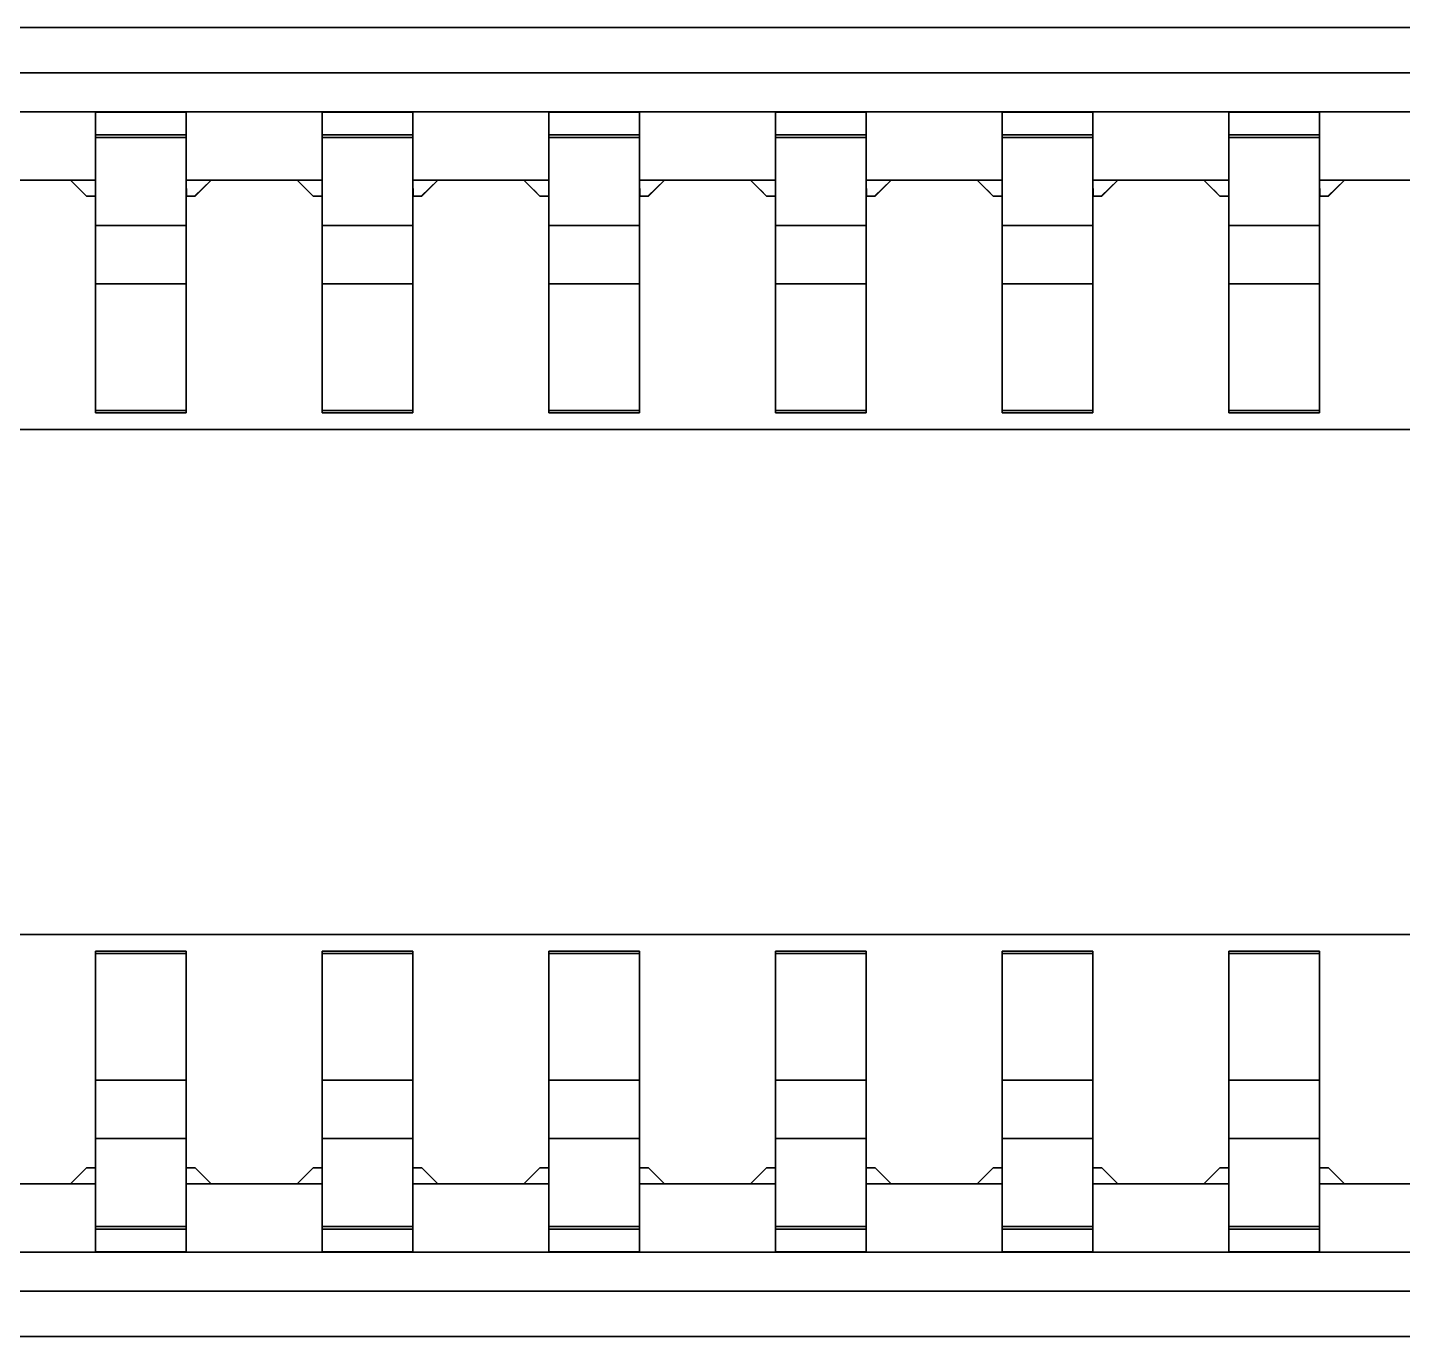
# Model space of a CAD drawing. Extents: x 468 to 804, y 295 to 621.
# Drawn here: x 591.256 to 594.289, y 425.171 to 428.057 of the extents above; entities that cross this region are included whole.
import ezdxf

# ---------------------------------------------------------------- set-up
doc = ezdxf.new("R2010")
doc.units = 0

msp = doc.modelspace()

# ---------------------------------------------------------------- linework, layer by layer
at = {"color": 7, "lineweight": 35, "ltscale": 0.235001}
for p, q in [((596.4557, 428.0573), (587.0557, 428.0573)), ((596.4557, 428.0573), (587.0557, 428.0573)), ((596.4557, 425.1705), (587.0557, 425.1705)), ((596.4557, 425.1705), (587.0557, 425.1705)), ((596.4557, 425.1705), (587.0557, 425.1705))]:
    msp.add_line(p, q, dxfattribs=at)
at = {"color": 7, "lineweight": 35, "ltscale": 0.239999}
for p, q in [((586.9557, 427.9573), (596.5557, 427.9573)), ((586.9557, 427.9573), (596.5557, 427.9573)), ((596.5557, 427.1705), (586.9557, 427.1705)), ((586.9557, 425.2705), (596.5557, 425.2705)), ((586.9557, 425.2705), (596.5557, 425.2705))]:
    msp.add_line(p, q, dxfattribs=at)
at = {"color": 7, "lineweight": 35}
for p, q in [((606.2557, 427.871), (577.2557, 427.871)), ((606.2557, 425.3568), (577.2557, 425.3568))]:
    msp.add_line(p, q, dxfattribs=at)
at = {"color": 7, "lineweight": 35, "ltscale": 0.00125}
for p, q in [((591.4058, 427.8705), (591.4058, 427.8205)), ((591.4058, 427.8705), (591.4058, 427.8205)), ((591.6057, 427.8205), (591.6057, 427.8705)), ((591.6057, 427.8705), (591.6057, 427.8205)), ((591.6057, 427.8205), (591.6057, 427.8705)), ((591.9058, 427.8705), (591.9058, 427.8205)), ((591.9058, 427.8705), (591.9058, 427.8205)), ((592.1057, 427.8205), (592.1057, 427.8705)), ((592.1057, 427.8705), (592.1057, 427.8205)), ((592.1057, 427.8205), (592.1057, 427.8705)), ((592.4058, 427.8705), (592.4058, 427.8205)), ((592.4058, 427.8705), (592.4058, 427.8205)), ((592.6057, 427.8205), (592.6057, 427.8705)), ((592.6057, 427.8205), (592.6057, 427.8705)), ((592.6057, 427.8705), (592.6057, 427.8205)), ((592.9058, 427.8705), (592.9058, 427.8205)), ((592.9058, 427.8705), (592.9058, 427.8205)), ((593.1057, 427.8205), (593.1057, 427.8705)), ((593.1057, 427.8205), (593.1057, 427.8705)), ((593.1057, 427.8705), (593.1057, 427.8205)), ((593.4058, 427.8705), (593.4058, 427.8205)), ((593.4058, 427.8705), (593.4058, 427.8205)), ((593.6057, 427.8205), (593.6057, 427.8705)), ((593.6057, 427.8205), (593.6057, 427.8705)), ((593.6057, 427.8705), (593.6057, 427.8205)), ((593.9058, 427.8705), (593.9058, 427.8205)), ((593.9058, 427.8705), (593.9058, 427.8205)), ((594.1057, 427.8205), (594.1057, 427.8705)), ((594.1057, 427.8205), (594.1057, 427.8705)), ((594.1057, 427.8705), (594.1057, 427.8205)), ((591.4058, 425.4073), (591.4058, 425.3573)), ((591.4058, 425.4073), (591.4058, 425.3573)), ((591.4058, 425.3573), (591.4058, 425.4073)), ((591.6057, 425.3573), (591.6057, 425.4073)), ((591.6057, 425.3573), (591.6057, 425.4073)), ((591.9058, 425.4073), (591.9058, 425.3573)), ((591.9058, 425.4073), (591.9058, 425.3573)), ((591.9058, 425.3573), (591.9058, 425.4073)), ((592.1057, 425.3573), (592.1057, 425.4073)), ((592.1057, 425.3573), (592.1057, 425.4073)), ((592.4058, 425.3573), (592.4058, 425.4073)), ((592.4058, 425.4073), (592.4058, 425.3573)), ((592.4058, 425.4073), (592.4058, 425.3573)), ((592.6057, 425.3573), (592.6057, 425.4073)), ((592.6057, 425.3573), (592.6057, 425.4073)), ((592.9058, 425.3573), (592.9058, 425.4073)), ((592.9058, 425.4073), (592.9058, 425.3573)), ((592.9058, 425.4073), (592.9058, 425.3573)), ((593.1057, 425.3573), (593.1057, 425.4073)), ((593.1057, 425.3573), (593.1057, 425.4073)), ((593.4058, 425.3573), (593.4058, 425.4073)), ((593.4058, 425.4073), (593.4058, 425.3573)), ((593.4058, 425.4073), (593.4058, 425.3573)), ((593.6057, 425.3573), (593.6057, 425.4073)), ((593.6057, 425.3573), (593.6057, 425.4073)), ((593.9058, 425.3573), (593.9058, 425.4073)), ((593.9058, 425.4073), (593.9058, 425.3573)), ((593.9058, 425.4073), (593.9058, 425.3573)), ((594.1057, 425.3573), (594.1057, 425.4073)), ((594.1057, 425.3573), (594.1057, 425.4073))]:
    msp.add_line(p, q, dxfattribs=at)
at = {"color": 7, "lineweight": 35, "ltscale": 0.004999}
for p, q in [((591.6057, 427.8705), (591.4058, 427.8705)), ((591.6057, 427.8705), (591.4058, 427.8705)), ((592.1057, 427.8705), (591.9058, 427.8705)), ((592.1057, 427.8705), (591.9058, 427.8705)), ((592.6057, 427.8705), (592.4058, 427.8705)), ((592.6057, 427.8705), (592.4058, 427.8705)), ((593.1057, 427.8705), (592.9058, 427.8705)), ((593.1057, 427.8705), (592.9058, 427.8705)), ((593.6057, 427.8705), (593.4058, 427.8705)), ((593.6057, 427.8705), (593.4058, 427.8705)), ((594.1057, 427.8705), (593.9058, 427.8705)), ((594.1057, 427.8705), (593.9058, 427.8705)), ((591.6057, 427.8205), (591.4058, 427.8205)), ((591.6057, 427.8205), (591.4058, 427.8205)), ((591.6057, 427.8144), (591.4058, 427.8144)), ((591.6057, 427.8144), (591.4058, 427.8144)), ((592.1057, 427.8205), (591.9058, 427.8205)), ((592.1057, 427.8205), (591.9058, 427.8205)), ((592.1057, 427.8144), (591.9058, 427.8144)), ((592.1057, 427.8144), (591.9058, 427.8144)), ((592.6057, 427.8205), (592.4058, 427.8205)), ((592.6057, 427.8205), (592.4058, 427.8205)), ((592.6057, 427.8144), (592.4058, 427.8144)), ((592.6057, 427.8144), (592.4058, 427.8144)), ((593.1057, 427.8205), (592.9058, 427.8205)), ((593.1057, 427.8205), (592.9058, 427.8205)), ((593.1057, 427.8144), (592.9058, 427.8144)), ((593.1057, 427.8144), (592.9058, 427.8144)), ((593.6057, 427.8205), (593.4058, 427.8205)), ((593.6057, 427.8205), (593.4058, 427.8205)), ((593.6057, 427.8144), (593.4058, 427.8144)), ((593.6057, 427.8144), (593.4058, 427.8144)), ((594.1057, 427.8205), (593.9058, 427.8205)), ((594.1057, 427.8205), (593.9058, 427.8205)), ((594.1057, 427.8144), (593.9058, 427.8144)), ((594.1057, 427.8144), (593.9058, 427.8144)), ((591.6057, 427.6205), (591.4058, 427.6205)), ((591.6057, 427.6205), (591.4058, 427.6205)), ((591.4058, 427.6205), (591.6057, 427.6205)), ((592.1057, 427.6205), (591.9058, 427.6205)), ((592.1057, 427.6205), (591.9058, 427.6205)), ((591.9058, 427.6205), (592.1057, 427.6205)), ((592.6057, 427.6205), (592.4058, 427.6205)), ((592.6057, 427.6205), (592.4058, 427.6205)), ((592.4058, 427.6205), (592.6057, 427.6205)), ((593.1057, 427.6205), (592.9058, 427.6205)), ((593.1057, 427.6205), (592.9058, 427.6205)), ((592.9058, 427.6205), (593.1057, 427.6205)), ((593.6057, 427.6205), (593.4058, 427.6205)), ((593.6057, 427.6205), (593.4058, 427.6205)), ((593.4058, 427.6205), (593.6057, 427.6205)), ((594.1057, 427.6205), (593.9058, 427.6205)), ((594.1057, 427.6205), (593.9058, 427.6205)), ((593.9058, 427.6205), (594.1057, 427.6205)), ((591.4058, 427.4922), (591.6057, 427.4922)), ((591.4058, 427.4922), (591.6057, 427.4922)), ((591.9058, 427.4922), (592.1057, 427.4922)), ((591.9058, 427.4922), (592.1057, 427.4922)), ((592.4058, 427.4922), (592.6057, 427.4922)), ((592.4058, 427.4922), (592.6057, 427.4922)), ((592.9058, 427.4922), (593.1057, 427.4922)), ((592.9058, 427.4922), (593.1057, 427.4922)), ((593.4058, 427.4922), (593.6057, 427.4922)), ((593.4058, 427.4922), (593.6057, 427.4922)), ((593.9058, 427.4922), (594.1057, 427.4922)), ((593.9058, 427.4922), (594.1057, 427.4922)), ((591.4058, 427.2127), (591.6057, 427.2127)), ((591.4058, 427.2127), (591.6057, 427.2127)), ((591.6057, 427.2127), (591.4058, 427.2127)), ((591.9058, 427.2127), (592.1057, 427.2127)), ((591.9058, 427.2127), (592.1057, 427.2127)), ((592.1057, 427.2127), (591.9058, 427.2127)), ((592.6057, 427.2127), (592.4058, 427.2127)), ((592.4058, 427.2127), (592.6057, 427.2127)), ((592.4058, 427.2127), (592.6057, 427.2127)), ((593.1057, 427.2127), (592.9058, 427.2127)), ((592.9058, 427.2127), (593.1057, 427.2127)), ((592.9058, 427.2127), (593.1057, 427.2127)), ((593.6057, 427.2127), (593.4058, 427.2127)), ((593.4058, 427.2127), (593.6057, 427.2127)), ((593.4058, 427.2127), (593.6057, 427.2127)), ((594.1057, 427.2127), (593.9058, 427.2127)), ((593.9058, 427.2127), (594.1057, 427.2127)), ((593.9058, 427.2127), (594.1057, 427.2127)), ((591.4058, 427.2072), (591.6057, 427.2072)), ((591.4058, 427.2072), (591.6057, 427.2072)), ((591.9058, 427.2072), (592.1057, 427.2072)), ((591.9058, 427.2072), (592.1057, 427.2072)), ((592.4058, 427.2072), (592.6057, 427.2072)), ((592.4058, 427.2072), (592.6057, 427.2072)), ((592.9058, 427.2072), (593.1057, 427.2072)), ((592.9058, 427.2072), (593.1057, 427.2072)), ((593.4058, 427.2072), (593.6057, 427.2072)), ((593.4058, 427.2072), (593.6057, 427.2072)), ((593.9058, 427.2072), (594.1057, 427.2072)), ((593.9058, 427.2072), (594.1057, 427.2072)), ((591.6057, 426.0205), (591.4058, 426.0205)), ((591.6057, 426.0205), (591.4058, 426.0205)), ((591.4058, 426.0151), (591.6057, 426.0151)), ((591.6057, 426.0151), (591.4058, 426.0151)), ((591.6057, 426.015), (591.4058, 426.015)), ((592.1057, 426.0205), (591.9058, 426.0205)), ((592.1057, 426.0205), (591.9058, 426.0205)), ((591.9058, 426.0151), (592.1057, 426.0151)), ((592.1057, 426.0151), (591.9058, 426.0151)), ((592.1057, 426.015), (591.9058, 426.015)), ((592.6057, 426.0205), (592.4058, 426.0205)), ((592.6057, 426.0205), (592.4058, 426.0205)), ((592.6057, 426.0151), (592.4058, 426.0151)), ((592.4058, 426.0151), (592.6057, 426.0151)), ((592.6057, 426.015), (592.4058, 426.015)), ((593.1057, 426.0205), (592.9058, 426.0205)), ((593.1057, 426.0205), (592.9058, 426.0205)), ((593.1057, 426.0151), (592.9058, 426.0151)), ((592.9058, 426.0151), (593.1057, 426.0151)), ((593.1057, 426.015), (592.9058, 426.015)), ((593.6057, 426.0205), (593.4058, 426.0205)), ((593.6057, 426.0205), (593.4058, 426.0205)), ((593.6057, 426.0151), (593.4058, 426.0151)), ((593.4058, 426.0151), (593.6057, 426.0151)), ((593.6057, 426.015), (593.4058, 426.015)), ((594.1057, 426.0205), (593.9058, 426.0205)), ((594.1057, 426.0205), (593.9058, 426.0205)), ((594.1057, 426.0151), (593.9058, 426.0151)), ((593.9058, 426.0151), (594.1057, 426.0151)), ((594.1057, 426.015), (593.9058, 426.015)), ((591.6057, 425.7356), (591.4058, 425.7356)), ((591.6057, 425.7356), (591.4058, 425.7356)), ((592.1057, 425.7356), (591.9058, 425.7356)), ((592.1057, 425.7356), (591.9058, 425.7356)), ((592.6057, 425.7356), (592.4058, 425.7356)), ((592.6057, 425.7356), (592.4058, 425.7356)), ((593.1057, 425.7356), (592.9058, 425.7356)), ((593.1057, 425.7356), (592.9058, 425.7356)), ((593.6057, 425.7356), (593.4058, 425.7356)), ((593.6057, 425.7356), (593.4058, 425.7356)), ((594.1057, 425.7356), (593.9058, 425.7356)), ((594.1057, 425.7356), (593.9058, 425.7356)), ((591.4058, 425.6073), (591.6057, 425.6073)), ((591.4058, 425.6073), (591.6057, 425.6073)), ((591.9058, 425.6073), (592.1057, 425.6073)), ((591.9058, 425.6073), (592.1057, 425.6073)), ((592.4058, 425.6073), (592.6057, 425.6073)), ((592.4058, 425.6073), (592.6057, 425.6073)), ((592.9058, 425.6073), (593.1057, 425.6073)), ((592.9058, 425.6073), (593.1057, 425.6073)), ((593.4058, 425.6073), (593.6057, 425.6073)), ((593.4058, 425.6073), (593.6057, 425.6073)), ((593.9058, 425.6073), (594.1057, 425.6073)), ((593.9058, 425.6073), (594.1057, 425.6073)), ((591.4058, 425.4134), (591.6057, 425.4134)), ((591.4058, 425.4134), (591.6057, 425.4134)), ((591.4058, 425.4073), (591.6057, 425.4073)), ((591.4058, 425.4073), (591.6057, 425.4073)), ((591.9058, 425.4134), (592.1057, 425.4134)), ((591.9058, 425.4134), (592.1057, 425.4134)), ((591.9058, 425.4073), (592.1057, 425.4073)), ((591.9058, 425.4073), (592.1057, 425.4073)), ((592.4058, 425.4134), (592.6057, 425.4134)), ((592.4058, 425.4134), (592.6057, 425.4134)), ((592.4058, 425.4073), (592.6057, 425.4073)), ((592.4058, 425.4073), (592.6057, 425.4073)), ((592.9058, 425.4134), (593.1057, 425.4134)), ((592.9058, 425.4134), (593.1057, 425.4134)), ((592.9058, 425.4073), (593.1057, 425.4073)), ((592.9058, 425.4073), (593.1057, 425.4073)), ((593.4058, 425.4134), (593.6057, 425.4134)), ((593.4058, 425.4134), (593.6057, 425.4134)), ((593.4058, 425.4073), (593.6057, 425.4073)), ((593.4058, 425.4073), (593.6057, 425.4073)), ((593.9058, 425.4134), (594.1057, 425.4134)), ((593.9058, 425.4134), (594.1057, 425.4134)), ((593.9058, 425.4073), (594.1057, 425.4073)), ((593.9058, 425.4073), (594.1057, 425.4073)), ((591.6057, 425.3573), (591.4058, 425.3573)), ((591.6057, 425.3573), (591.4058, 425.3573)), ((591.4058, 425.3573), (591.6057, 425.3573)), ((591.4058, 425.3573), (591.6057, 425.3573)), ((591.4058, 425.3573), (591.6057, 425.3573)), ((592.1057, 425.3573), (591.9058, 425.3573)), ((592.1057, 425.3573), (591.9058, 425.3573)), ((591.9058, 425.3573), (592.1057, 425.3573)), ((591.9058, 425.3573), (592.1057, 425.3573)), ((591.9058, 425.3573), (592.1057, 425.3573)), ((592.4058, 425.3573), (592.6057, 425.3573)), ((592.4058, 425.3573), (592.6057, 425.3573)), ((592.4058, 425.3573), (592.6057, 425.3573)), ((592.6057, 425.3573), (592.4058, 425.3573)), ((592.6057, 425.3573), (592.4058, 425.3573)), ((592.9058, 425.3573), (593.1057, 425.3573)), ((592.9058, 425.3573), (593.1057, 425.3573)), ((592.9058, 425.3573), (593.1057, 425.3573)), ((593.1057, 425.3573), (592.9058, 425.3573)), ((593.1057, 425.3573), (592.9058, 425.3573)), ((593.4058, 425.3573), (593.6057, 425.3573)), ((593.4058, 425.3573), (593.6057, 425.3573)), ((593.4058, 425.3573), (593.6057, 425.3573)), ((593.6057, 425.3573), (593.4058, 425.3573)), ((593.6057, 425.3573), (593.4058, 425.3573)), ((593.9058, 425.3573), (594.1057, 425.3573)), ((593.9058, 425.3573), (594.1057, 425.3573)), ((593.9058, 425.3573), (594.1057, 425.3573)), ((594.1057, 425.3573), (593.9058, 425.3573)), ((594.1057, 425.3573), (593.9058, 425.3573))]:
    msp.add_line(p, q, dxfattribs=at)
at = {"color": 7, "lineweight": 35, "ltscale": 0.003037}
for p, q in [((591.6057, 427.8705), (591.6057, 427.749)), ((591.6057, 427.8705), (591.6057, 427.749)), ((592.1057, 427.8705), (592.1057, 427.749)), ((592.1057, 427.8705), (592.1057, 427.749)), ((592.6057, 427.8705), (592.6057, 427.749)), ((592.6057, 427.8705), (592.6057, 427.749)), ((593.1057, 427.8705), (593.1057, 427.749)), ((593.1057, 427.8705), (593.1057, 427.749)), ((593.6057, 427.8705), (593.6057, 427.749)), ((593.6057, 427.8705), (593.6057, 427.749)), ((594.1057, 427.8705), (594.1057, 427.749)), ((594.1057, 427.8705), (594.1057, 427.749)), ((591.4058, 425.3573), (591.4058, 425.4788)), ((591.4058, 425.3573), (591.4058, 425.4788)), ((591.9058, 425.3573), (591.9058, 425.4788)), ((591.9058, 425.3573), (591.9058, 425.4788)), ((592.4058, 425.3573), (592.4058, 425.4788)), ((592.4058, 425.3573), (592.4058, 425.4788)), ((592.9058, 425.3573), (592.9058, 425.4788)), ((592.9058, 425.3573), (592.9058, 425.4788)), ((593.4058, 425.3573), (593.4058, 425.4788)), ((593.4058, 425.3573), (593.4058, 425.4788)), ((593.9058, 425.3573), (593.9058, 425.4788)), ((593.9058, 425.3573), (593.9058, 425.4788))]:
    msp.add_line(p, q, dxfattribs=at)
at = {"color": 7, "lineweight": 35, "ltscale": 0.005}
for p, q in [((591.4058, 427.8205), (591.4058, 427.6205)), ((591.4058, 427.8205), (591.4058, 427.6205)), ((591.6057, 427.8205), (591.6057, 427.6205)), ((591.6057, 427.8205), (591.6057, 427.6205)), ((591.9058, 427.8205), (591.9058, 427.6205)), ((591.9058, 427.8205), (591.9058, 427.6205)), ((592.1057, 427.8205), (592.1057, 427.6205)), ((592.1057, 427.8205), (592.1057, 427.6205)), ((592.4058, 427.8205), (592.4058, 427.6205)), ((592.4058, 427.8205), (592.4058, 427.6205)), ((592.6057, 427.8205), (592.6057, 427.6205)), ((592.6057, 427.8205), (592.6057, 427.6205)), ((592.9058, 427.8205), (592.9058, 427.6205)), ((592.9058, 427.8205), (592.9058, 427.6205)), ((593.1057, 427.8205), (593.1057, 427.6205)), ((593.1057, 427.8205), (593.1057, 427.6205)), ((593.4058, 427.8205), (593.4058, 427.6205)), ((593.4058, 427.8205), (593.4058, 427.6205)), ((593.6057, 427.8205), (593.6057, 427.6205)), ((593.6057, 427.8205), (593.6057, 427.6205)), ((593.9058, 427.8205), (593.9058, 427.6205)), ((593.9058, 427.8205), (593.9058, 427.6205)), ((594.1057, 427.8205), (594.1057, 427.6205)), ((594.1057, 427.8205), (594.1057, 427.6205)), ((591.4058, 425.4073), (591.4058, 425.6073)), ((591.4058, 425.4073), (591.4058, 425.6073)), ((591.6057, 425.4073), (591.6057, 425.6073)), ((591.6057, 425.4073), (591.6057, 425.6073)), ((591.9058, 425.4073), (591.9058, 425.6073)), ((591.9058, 425.4073), (591.9058, 425.6073)), ((592.1057, 425.4073), (592.1057, 425.6073)), ((592.1057, 425.4073), (592.1057, 425.6073)), ((592.4058, 425.4073), (592.4058, 425.6073)), ((592.4058, 425.4073), (592.4058, 425.6073)), ((592.6057, 425.4073), (592.6057, 425.6073)), ((592.6057, 425.4073), (592.6057, 425.6073)), ((592.9058, 425.4073), (592.9058, 425.6073)), ((592.9058, 425.4073), (592.9058, 425.6073)), ((593.1057, 425.4073), (593.1057, 425.6073)), ((593.1057, 425.4073), (593.1057, 425.6073)), ((593.4058, 425.4073), (593.4058, 425.6073)), ((593.4058, 425.4073), (593.4058, 425.6073)), ((593.6057, 425.4073), (593.6057, 425.6073)), ((593.6057, 425.4073), (593.6057, 425.6073)), ((593.9058, 425.4073), (593.9058, 425.6073)), ((593.9058, 425.4073), (593.9058, 425.6073)), ((594.1057, 425.4073), (594.1057, 425.6073)), ((594.1057, 425.4073), (594.1057, 425.6073))]:
    msp.add_line(p, q, dxfattribs=at)
at = {"color": 7, "lineweight": 35, "ltscale": 0.008055}
for p, q in [((591.4058, 427.4922), (591.4058, 427.8144)), ((591.4058, 427.4922), (591.4058, 427.8144)), ((591.6057, 427.4922), (591.6057, 427.8144)), ((591.6057, 427.4922), (591.6057, 427.8144)), ((591.9058, 427.4922), (591.9058, 427.8144)), ((591.9058, 427.4922), (591.9058, 427.8144)), ((592.1057, 427.4922), (592.1057, 427.8144)), ((592.1057, 427.4922), (592.1057, 427.8144)), ((592.4058, 427.4922), (592.4058, 427.8144)), ((592.4058, 427.4922), (592.4058, 427.8144)), ((592.6057, 427.4922), (592.6057, 427.8144)), ((592.6057, 427.4922), (592.6057, 427.8144)), ((592.9058, 427.4922), (592.9058, 427.8144)), ((592.9058, 427.4922), (592.9058, 427.8144)), ((593.1057, 427.4922), (593.1057, 427.8144)), ((593.1057, 427.4922), (593.1057, 427.8144)), ((593.4058, 427.4922), (593.4058, 427.8144)), ((593.4058, 427.4922), (593.4058, 427.8144)), ((593.6057, 427.4922), (593.6057, 427.8144)), ((593.6057, 427.4922), (593.6057, 427.8144)), ((593.9058, 427.4922), (593.9058, 427.8144)), ((593.9058, 427.4922), (593.9058, 427.8144)), ((594.1057, 427.4922), (594.1057, 427.8144)), ((594.1057, 427.4922), (594.1057, 427.8144)), ((591.4058, 425.7356), (591.4058, 425.4134)), ((591.4058, 425.7356), (591.4058, 425.4134)), ((591.6057, 425.7356), (591.6057, 425.4134)), ((591.6057, 425.7356), (591.6057, 425.4134)), ((591.9058, 425.7356), (591.9058, 425.4134)), ((591.9058, 425.7356), (591.9058, 425.4134)), ((592.1057, 425.7356), (592.1057, 425.4134)), ((592.1057, 425.7356), (592.1057, 425.4134)), ((592.4058, 425.7356), (592.4058, 425.4134)), ((592.4058, 425.7356), (592.4058, 425.4134)), ((592.6057, 425.7356), (592.6057, 425.4134)), ((592.6057, 425.7356), (592.6057, 425.4134)), ((592.9058, 425.7356), (592.9058, 425.4134)), ((592.9058, 425.7356), (592.9058, 425.4134)), ((593.1057, 425.7356), (593.1057, 425.4134)), ((593.1057, 425.7356), (593.1057, 425.4134)), ((593.4058, 425.7356), (593.4058, 425.4134)), ((593.4058, 425.7356), (593.4058, 425.4134)), ((593.6057, 425.7356), (593.6057, 425.4134)), ((593.6057, 425.7356), (593.6057, 425.4134)), ((593.9058, 425.7356), (593.9058, 425.4134)), ((593.9058, 425.7356), (593.9058, 425.4134)), ((594.1057, 425.7356), (594.1057, 425.4134)), ((594.1057, 425.7356), (594.1057, 425.4134))]:
    msp.add_line(p, q, dxfattribs=at)
at = {"color": 7, "lineweight": 35, "ltscale": 0.015179}
for p, q in [((591.4058, 427.2072), (591.4058, 427.8144)), ((591.9058, 427.2072), (591.9058, 427.8144)), ((592.4058, 427.2072), (592.4058, 427.8144)), ((592.9058, 427.2072), (592.9058, 427.8144)), ((593.4058, 427.2072), (593.4058, 427.8144)), ((593.9058, 427.2072), (593.9058, 427.8144)), ((591.6057, 426.0205), (591.6057, 425.4134)), ((592.1057, 426.0205), (592.1057, 425.4134)), ((592.6057, 426.0205), (592.6057, 425.4134)), ((593.1057, 426.0205), (593.1057, 425.4134)), ((593.6057, 426.0205), (593.6057, 425.4134)), ((594.1057, 426.0205), (594.1057, 425.4134))]:
    msp.add_line(p, q, dxfattribs=at)
at = {"color": 7, "lineweight": 35, "ltscale": 0.002503}
for p, q in [((591.6057, 427.8205), (591.6057, 427.7204)), ((592.1057, 427.8205), (592.1057, 427.7204)), ((592.6057, 427.8205), (592.6057, 427.7204)), ((593.1057, 427.8205), (593.1057, 427.7204)), ((593.6057, 427.8205), (593.6057, 427.7204)), ((594.1057, 427.8205), (594.1057, 427.7204))]:
    msp.add_line(p, q, dxfattribs=at)
at = {"color": 7, "lineweight": 35, "ltscale": 0.000712585}
for p, q in [((591.6057, 427.7205), (591.6057, 427.749)), ((591.6057, 427.749), (591.6057, 427.7205)), ((592.1057, 427.7205), (592.1057, 427.749)), ((592.1057, 427.749), (592.1057, 427.7205)), ((592.6057, 427.749), (592.6057, 427.7205)), ((592.6057, 427.7205), (592.6057, 427.749)), ((593.1057, 427.749), (593.1057, 427.7205)), ((593.1057, 427.7205), (593.1057, 427.749)), ((593.6057, 427.749), (593.6057, 427.7205)), ((593.6057, 427.7205), (593.6057, 427.749)), ((594.1057, 427.749), (594.1057, 427.7205)), ((594.1057, 427.7205), (594.1057, 427.749)), ((591.4058, 425.4788), (591.4058, 425.5073)), ((591.4058, 425.5073), (591.4058, 425.4788)), ((591.9058, 425.4788), (591.9058, 425.5073)), ((591.9058, 425.5073), (591.9058, 425.4788)), ((592.4058, 425.5073), (592.4058, 425.4788)), ((592.4058, 425.4788), (592.4058, 425.5073)), ((592.9058, 425.5073), (592.9058, 425.4788)), ((592.9058, 425.4788), (592.9058, 425.5073)), ((593.4058, 425.5073), (593.4058, 425.4788)), ((593.4058, 425.4788), (593.4058, 425.5073)), ((593.9058, 425.5073), (593.9058, 425.4788)), ((593.9058, 425.4788), (593.9058, 425.5073))]:
    msp.add_line(p, q, dxfattribs=at)
at = {"color": 7, "lineweight": 35, "ltscale": 0.004749}
for p, q in [((591.3507, 427.7205), (591.1608, 427.7205)), ((591.3507, 427.7205), (591.1608, 427.7205)), ((591.8507, 427.7205), (591.6608, 427.7205)), ((591.8507, 427.7205), (591.6608, 427.7205)), ((592.3507, 427.7205), (592.1608, 427.7205)), ((592.3507, 427.7205), (592.1608, 427.7205)), ((592.8507, 427.7205), (592.6608, 427.7205)), ((592.8507, 427.7205), (592.6608, 427.7205)), ((593.3507, 427.7205), (593.1608, 427.7205)), ((593.3507, 427.7205), (593.1608, 427.7205)), ((593.8507, 427.7205), (593.6608, 427.7205)), ((593.8507, 427.7205), (593.6608, 427.7205)), ((594.3507, 427.7205), (594.1608, 427.7205)), ((594.3507, 427.7205), (594.1608, 427.7205)), ((591.3507, 425.5073), (591.1608, 425.5073)), ((591.1608, 425.5073), (591.3507, 425.5073)), ((591.1608, 425.5073), (591.3507, 425.5073)), ((591.8507, 425.5073), (591.6608, 425.5073)), ((591.6608, 425.5073), (591.8507, 425.5073)), ((591.6608, 425.5073), (591.8507, 425.5073)), ((592.3507, 425.5073), (592.1608, 425.5073)), ((592.1608, 425.5073), (592.3507, 425.5073)), ((592.1608, 425.5073), (592.3507, 425.5073)), ((592.8507, 425.5073), (592.6608, 425.5073)), ((592.6608, 425.5073), (592.8507, 425.5073)), ((592.6608, 425.5073), (592.8507, 425.5073)), ((593.3507, 425.5073), (593.1608, 425.5073)), ((593.1608, 425.5073), (593.3507, 425.5073)), ((593.1608, 425.5073), (593.3507, 425.5073)), ((593.8507, 425.5073), (593.6608, 425.5073)), ((593.6608, 425.5073), (593.8507, 425.5073)), ((593.6608, 425.5073), (593.8507, 425.5073)), ((594.3507, 425.5073), (594.1608, 425.5073)), ((594.1608, 425.5073), (594.3507, 425.5073)), ((594.1608, 425.5073), (594.3507, 425.5073))]:
    msp.add_line(p, q, dxfattribs=at)
at = {"color": 7, "lineweight": 35, "ltscale": 0.001376}
for p, q in [((591.4058, 427.7205), (591.3507, 427.7205)), ((591.4058, 427.7205), (591.3507, 427.7205)), ((591.6608, 427.7205), (591.6057, 427.7205)), ((591.6608, 427.7205), (591.6057, 427.7205)), ((591.9058, 427.7205), (591.8507, 427.7205)), ((591.9058, 427.7205), (591.8507, 427.7205)), ((592.1608, 427.7205), (592.1057, 427.7205)), ((592.1608, 427.7205), (592.1057, 427.7205)), ((592.4058, 427.7205), (592.3507, 427.7205)), ((592.4058, 427.7205), (592.3507, 427.7205)), ((592.6608, 427.7205), (592.6057, 427.7205)), ((592.6608, 427.7205), (592.6057, 427.7205)), ((592.9058, 427.7205), (592.8507, 427.7205)), ((592.9058, 427.7205), (592.8507, 427.7205)), ((593.1608, 427.7205), (593.1057, 427.7205)), ((593.1608, 427.7205), (593.1057, 427.7205)), ((593.4058, 427.7205), (593.3507, 427.7205)), ((593.4058, 427.7205), (593.3507, 427.7205)), ((593.6608, 427.7205), (593.6057, 427.7205)), ((593.6608, 427.7205), (593.6057, 427.7205)), ((593.9058, 427.7205), (593.8507, 427.7205)), ((593.9058, 427.7205), (593.8507, 427.7205)), ((594.1608, 427.7205), (594.1057, 427.7205)), ((594.1608, 427.7205), (594.1057, 427.7205)), ((591.4058, 425.5073), (591.3507, 425.5073)), ((591.3507, 425.5073), (591.4058, 425.5073)), ((591.3507, 425.5073), (591.4058, 425.5073)), ((591.6608, 425.5073), (591.6057, 425.5073)), ((591.6057, 425.5073), (591.6608, 425.5073)), ((591.6057, 425.5073), (591.6608, 425.5073)), ((591.9058, 425.5073), (591.8507, 425.5073)), ((591.8507, 425.5073), (591.9058, 425.5073)), ((591.8507, 425.5073), (591.9058, 425.5073)), ((592.1608, 425.5073), (592.1057, 425.5073)), ((592.1057, 425.5073), (592.1608, 425.5073)), ((592.1057, 425.5073), (592.1608, 425.5073)), ((592.4058, 425.5073), (592.3507, 425.5073)), ((592.3507, 425.5073), (592.4058, 425.5073)), ((592.3507, 425.5073), (592.4058, 425.5073)), ((592.6608, 425.5073), (592.6057, 425.5073)), ((592.6057, 425.5073), (592.6608, 425.5073)), ((592.6057, 425.5073), (592.6608, 425.5073)), ((592.9058, 425.5073), (592.8507, 425.5073)), ((592.8507, 425.5073), (592.9058, 425.5073)), ((592.8507, 425.5073), (592.9058, 425.5073)), ((593.1608, 425.5073), (593.1057, 425.5073)), ((593.1057, 425.5073), (593.1608, 425.5073)), ((593.1057, 425.5073), (593.1608, 425.5073)), ((593.4058, 425.5073), (593.3507, 425.5073)), ((593.3507, 425.5073), (593.4058, 425.5073)), ((593.3507, 425.5073), (593.4058, 425.5073)), ((593.6608, 425.5073), (593.6057, 425.5073)), ((593.6057, 425.5073), (593.6608, 425.5073)), ((593.6057, 425.5073), (593.6608, 425.5073)), ((593.9058, 425.5073), (593.8507, 425.5073)), ((593.8507, 425.5073), (593.9058, 425.5073)), ((593.8507, 425.5073), (593.9058, 425.5073)), ((594.1608, 425.5073), (594.1057, 425.5073)), ((594.1057, 425.5073), (594.1608, 425.5073)), ((594.1057, 425.5073), (594.1608, 425.5073))]:
    msp.add_line(p, q, dxfattribs=at)
at = {"color": 7, "lineweight": 35, "ltscale": 0.001238}
for p, q in [((591.3507, 427.7205), (591.3857, 427.6855)), ((591.3507, 427.7205), (591.3857, 427.6855)), ((591.6257, 427.6855), (591.6608, 427.7205)), ((591.6257, 427.6855), (591.6608, 427.7205)), ((591.8507, 427.7205), (591.8857, 427.6855)), ((591.8507, 427.7205), (591.8857, 427.6855)), ((592.1257, 427.6855), (592.1608, 427.7205)), ((592.1257, 427.6855), (592.1608, 427.7205)), ((592.3507, 427.7205), (592.3857, 427.6855)), ((592.3507, 427.7205), (592.3857, 427.6855)), ((592.6257, 427.6855), (592.6608, 427.7205)), ((592.6257, 427.6855), (592.6608, 427.7205)), ((592.8507, 427.7205), (592.8857, 427.6855)), ((592.8507, 427.7205), (592.8857, 427.6855)), ((593.1257, 427.6855), (593.1608, 427.7205)), ((593.1257, 427.6855), (593.1608, 427.7205)), ((593.3507, 427.7205), (593.3857, 427.6855)), ((593.3507, 427.7205), (593.3857, 427.6855)), ((593.6257, 427.6855), (593.6608, 427.7205)), ((593.6257, 427.6855), (593.6608, 427.7205)), ((593.8507, 427.7205), (593.8857, 427.6855)), ((593.8507, 427.7205), (593.8857, 427.6855)), ((594.1257, 427.6855), (594.1608, 427.7205)), ((594.1257, 427.6855), (594.1608, 427.7205)), ((591.3857, 425.5423), (591.3507, 425.5073)), ((591.3857, 425.5423), (591.3507, 425.5073)), ((591.3857, 425.5423), (591.3507, 425.5073)), ((591.6608, 425.5073), (591.6257, 425.5423)), ((591.6608, 425.5073), (591.6257, 425.5423)), ((591.6608, 425.5073), (591.6257, 425.5423)), ((591.8857, 425.5423), (591.8507, 425.5073)), ((591.8857, 425.5423), (591.8507, 425.5073)), ((591.8857, 425.5423), (591.8507, 425.5073)), ((592.1608, 425.5073), (592.1257, 425.5423)), ((592.1608, 425.5073), (592.1257, 425.5423)), ((592.1608, 425.5073), (592.1257, 425.5423)), ((592.3857, 425.5423), (592.3507, 425.5073)), ((592.3857, 425.5423), (592.3507, 425.5073)), ((592.3857, 425.5423), (592.3507, 425.5073)), ((592.6608, 425.5073), (592.6257, 425.5423)), ((592.6608, 425.5073), (592.6257, 425.5423)), ((592.6608, 425.5073), (592.6257, 425.5423)), ((592.8857, 425.5423), (592.8507, 425.5073)), ((592.8857, 425.5423), (592.8507, 425.5073)), ((592.8857, 425.5423), (592.8507, 425.5073)), ((593.1608, 425.5073), (593.1257, 425.5423)), ((593.1608, 425.5073), (593.1257, 425.5423)), ((593.1608, 425.5073), (593.1257, 425.5423)), ((593.3857, 425.5423), (593.3507, 425.5073)), ((593.3857, 425.5423), (593.3507, 425.5073)), ((593.3857, 425.5423), (593.3507, 425.5073)), ((593.6608, 425.5073), (593.6257, 425.5423)), ((593.6608, 425.5073), (593.6257, 425.5423)), ((593.6608, 425.5073), (593.6257, 425.5423)), ((593.8857, 425.5423), (593.8507, 425.5073)), ((593.8857, 425.5423), (593.8507, 425.5073)), ((593.8857, 425.5423), (593.8507, 425.5073)), ((594.1608, 425.5073), (594.1257, 425.5423)), ((594.1608, 425.5073), (594.1257, 425.5423)), ((594.1608, 425.5073), (594.1257, 425.5423))]:
    msp.add_line(p, q, dxfattribs=at)
at = {"color": 7, "lineweight": 35, "ltscale": 0.000479058}
for p, q in [((591.3722, 427.699), (591.3857, 427.6855)), ((591.8722, 427.699), (591.8857, 427.6855)), ((592.3722, 427.699), (592.3857, 427.6855)), ((592.8722, 427.699), (592.8857, 427.6855)), ((593.3722, 427.699), (593.3857, 427.6855)), ((593.8722, 427.699), (593.8857, 427.6855))]:
    msp.add_line(p, q, dxfattribs=at)
at = {"color": 7, "lineweight": 35, "ltscale": 0.00036307}
for p, q in [((591.3857, 427.6855), (591.3755, 427.6958)), ((591.8857, 427.6855), (591.8755, 427.6958)), ((592.3857, 427.6855), (592.3755, 427.6958)), ((592.8857, 427.6855), (592.8755, 427.6958)), ((593.3857, 427.6855), (593.3755, 427.6958)), ((593.8857, 427.6855), (593.8755, 427.6958)), ((591.3755, 425.532), (591.3857, 425.5423)), ((591.8755, 425.532), (591.8857, 425.5423)), ((592.3755, 425.532), (592.3857, 425.5423)), ((592.8755, 425.532), (592.8857, 425.5423)), ((593.3755, 425.532), (593.3857, 425.5423)), ((593.8755, 425.532), (593.8857, 425.5423))]:
    msp.add_line(p, q, dxfattribs=at)
at = {"color": 7, "lineweight": 35, "ltscale": 0.000875177}
for p, q in [((591.6057, 427.7205), (591.6062, 427.6855)), ((592.1057, 427.7205), (592.1062, 427.6855)), ((592.6057, 427.7205), (592.6062, 427.6855)), ((593.1057, 427.7205), (593.1062, 427.6855)), ((593.6057, 427.7205), (593.6062, 427.6855)), ((594.1057, 427.7205), (594.1062, 427.6855))]:
    msp.add_line(p, q, dxfattribs=at)
at = {"color": 7, "lineweight": 35, "ltscale": 0.001271}
for p, q in [((591.6239, 427.6855), (591.6608, 427.7205)), ((592.1239, 427.6855), (592.1608, 427.7205)), ((592.6239, 427.6855), (592.6608, 427.7205)), ((593.1239, 427.6855), (593.1608, 427.7205)), ((593.6239, 427.6855), (593.6608, 427.7205)), ((594.1239, 427.6855), (594.1608, 427.7205))]:
    msp.add_line(p, q, dxfattribs=at)
at = {"color": 7, "lineweight": 35, "ltscale": 0.000500488}
for p, q in [((591.4058, 427.6855), (591.3857, 427.6855)), ((591.4058, 427.6855), (591.3857, 427.6855)), ((591.6257, 427.6855), (591.6057, 427.6855)), ((591.6257, 427.6855), (591.6057, 427.6855)), ((591.9058, 427.6855), (591.8857, 427.6855)), ((591.9058, 427.6855), (591.8857, 427.6855)), ((592.1257, 427.6855), (592.1057, 427.6855)), ((592.1257, 427.6855), (592.1057, 427.6855)), ((592.4058, 427.6855), (592.3857, 427.6855)), ((592.4058, 427.6855), (592.3857, 427.6855)), ((592.6257, 427.6855), (592.6057, 427.6855)), ((592.6257, 427.6855), (592.6057, 427.6855)), ((592.9058, 427.6855), (592.8857, 427.6855)), ((592.9058, 427.6855), (592.8857, 427.6855)), ((593.1257, 427.6855), (593.1057, 427.6855)), ((593.1257, 427.6855), (593.1057, 427.6855)), ((593.4058, 427.6855), (593.3857, 427.6855)), ((593.4058, 427.6855), (593.3857, 427.6855)), ((593.6257, 427.6855), (593.6057, 427.6855)), ((593.6257, 427.6855), (593.6057, 427.6855)), ((593.9058, 427.6855), (593.8857, 427.6855)), ((593.9058, 427.6855), (593.8857, 427.6855)), ((594.1257, 427.6855), (594.1057, 427.6855)), ((594.1257, 427.6855), (594.1057, 427.6855)), ((591.4058, 425.5423), (591.3857, 425.5423)), ((591.4058, 425.5423), (591.3857, 425.5423)), ((591.4058, 425.5423), (591.3857, 425.5423)), ((591.6257, 425.5423), (591.6057, 425.5423)), ((591.6257, 425.5423), (591.6057, 425.5423)), ((591.6257, 425.5423), (591.6057, 425.5423)), ((591.9058, 425.5423), (591.8857, 425.5423)), ((591.9058, 425.5423), (591.8857, 425.5423)), ((591.9058, 425.5423), (591.8857, 425.5423)), ((592.1257, 425.5423), (592.1057, 425.5423)), ((592.1257, 425.5423), (592.1057, 425.5423)), ((592.1257, 425.5423), (592.1057, 425.5423)), ((592.4058, 425.5423), (592.3857, 425.5423)), ((592.4058, 425.5423), (592.3857, 425.5423)), ((592.4058, 425.5423), (592.3857, 425.5423)), ((592.6257, 425.5423), (592.6057, 425.5423)), ((592.6257, 425.5423), (592.6057, 425.5423)), ((592.6257, 425.5423), (592.6057, 425.5423)), ((592.9058, 425.5423), (592.8857, 425.5423)), ((592.9058, 425.5423), (592.8857, 425.5423)), ((592.9058, 425.5423), (592.8857, 425.5423)), ((593.1257, 425.5423), (593.1057, 425.5423)), ((593.1257, 425.5423), (593.1057, 425.5423)), ((593.1257, 425.5423), (593.1057, 425.5423)), ((593.4058, 425.5423), (593.3857, 425.5423)), ((593.4058, 425.5423), (593.3857, 425.5423)), ((593.4058, 425.5423), (593.3857, 425.5423)), ((593.6257, 425.5423), (593.6057, 425.5423)), ((593.6257, 425.5423), (593.6057, 425.5423)), ((593.6257, 425.5423), (593.6057, 425.5423)), ((593.9058, 425.5423), (593.8857, 425.5423)), ((593.9058, 425.5423), (593.8857, 425.5423)), ((593.9058, 425.5423), (593.8857, 425.5423)), ((594.1257, 425.5423), (594.1057, 425.5423)), ((594.1257, 425.5423), (594.1057, 425.5423)), ((594.1257, 425.5423), (594.1057, 425.5423))]:
    msp.add_line(p, q, dxfattribs=at)
at = {"color": 7, "lineweight": 35, "ltscale": 0.001625}
for p, q in [((591.6057, 427.6855), (591.6057, 427.6205)), ((592.1057, 427.6855), (592.1057, 427.6205)), ((592.6057, 427.6855), (592.6057, 427.6205)), ((593.1057, 427.6855), (593.1057, 427.6205)), ((593.6057, 427.6855), (593.6057, 427.6205)), ((594.1057, 427.6855), (594.1057, 427.6205)), ((591.4058, 425.5423), (591.4058, 425.6073)), ((591.9058, 425.5423), (591.9058, 425.6073)), ((592.4058, 425.5423), (592.4058, 425.6073)), ((592.9058, 425.5423), (592.9058, 425.6073)), ((593.4058, 425.5423), (593.4058, 425.6073)), ((593.9058, 425.5423), (593.9058, 425.6073))]:
    msp.add_line(p, q, dxfattribs=at)
at = {"color": 7, "lineweight": 35, "ltscale": 0.002122}
for p, q in [((591.4058, 427.4073), (591.4058, 427.4922)), ((591.6057, 427.4073), (591.6057, 427.4922)), ((591.9058, 427.4073), (591.9058, 427.4922)), ((592.1057, 427.4073), (592.1057, 427.4922)), ((592.4058, 427.4073), (592.4058, 427.4922)), ((592.6057, 427.4073), (592.6057, 427.4922)), ((592.9058, 427.4073), (592.9058, 427.4922)), ((593.1057, 427.4073), (593.1057, 427.4922)), ((593.4058, 427.4073), (593.4058, 427.4922)), ((593.6057, 427.4073), (593.6057, 427.4922)), ((593.9058, 427.4073), (593.9058, 427.4922)), ((594.1057, 427.4073), (594.1057, 427.4922)), ((591.4058, 425.8205), (591.4058, 425.7356)), ((591.6057, 425.8205), (591.6057, 425.7356)), ((591.9058, 425.8205), (591.9058, 425.7356)), ((592.1057, 425.8205), (592.1057, 425.7356)), ((592.4058, 425.8205), (592.4058, 425.7356)), ((592.6057, 425.8205), (592.6057, 425.7356)), ((592.9058, 425.8205), (592.9058, 425.7356)), ((593.1057, 425.8205), (593.1057, 425.7356)), ((593.4058, 425.8205), (593.4058, 425.7356)), ((593.6057, 425.8205), (593.6057, 425.7356)), ((593.9058, 425.8205), (593.9058, 425.7356)), ((594.1057, 425.8205), (594.1057, 425.7356))]:
    msp.add_line(p, q, dxfattribs=at)
at = {"color": 7, "lineweight": 35, "ltscale": 0.006986}
for p, q in [((591.4058, 427.4922), (591.4058, 427.2127)), ((591.6057, 427.2127), (591.6057, 427.4922)), ((591.9058, 427.4922), (591.9058, 427.2127)), ((592.1057, 427.2127), (592.1057, 427.4922)), ((592.4058, 427.4922), (592.4058, 427.2127)), ((592.6057, 427.2127), (592.6057, 427.4922)), ((592.9058, 427.4922), (592.9058, 427.2127)), ((593.1057, 427.2127), (593.1057, 427.4922)), ((593.4058, 427.4922), (593.4058, 427.2127)), ((593.6057, 427.2127), (593.6057, 427.4922)), ((593.9058, 427.4922), (593.9058, 427.2127)), ((594.1057, 427.2127), (594.1057, 427.4922)), ((591.4058, 426.015), (591.4058, 425.7356)), ((591.6057, 425.7356), (591.6057, 426.015)), ((591.9058, 426.015), (591.9058, 425.7356)), ((592.1057, 425.7356), (592.1057, 426.015)), ((592.4058, 426.015), (592.4058, 425.7356)), ((592.6057, 425.7356), (592.6057, 426.015)), ((592.9058, 426.015), (592.9058, 425.7356)), ((593.1057, 425.7356), (593.1057, 426.015)), ((593.4058, 426.015), (593.4058, 425.7356)), ((593.6057, 425.7356), (593.6057, 426.015)), ((593.9058, 426.015), (593.9058, 425.7356)), ((594.1057, 425.7356), (594.1057, 426.015))]:
    msp.add_line(p, q, dxfattribs=at)
at = {"color": 7, "lineweight": 35, "ltscale": 0.004864}
for p, q in [((591.4058, 427.2127), (591.4058, 427.4073)), ((591.6057, 427.2127), (591.6057, 427.4073)), ((591.9058, 427.2127), (591.9058, 427.4073)), ((592.1057, 427.2127), (592.1057, 427.4073)), ((592.4058, 427.2127), (592.4058, 427.4073)), ((592.6057, 427.2127), (592.6057, 427.4073)), ((592.9058, 427.2127), (592.9058, 427.4073)), ((593.1057, 427.2127), (593.1057, 427.4073)), ((593.4058, 427.2127), (593.4058, 427.4073)), ((593.6057, 427.2127), (593.6057, 427.4073)), ((593.9058, 427.2127), (593.9058, 427.4073)), ((594.1057, 427.2127), (594.1057, 427.4073)), ((591.4058, 426.015), (591.4058, 425.8205)), ((591.6057, 426.015), (591.6057, 425.8205)), ((591.9058, 426.015), (591.9058, 425.8205)), ((592.1057, 426.015), (592.1057, 425.8205)), ((592.4058, 426.015), (592.4058, 425.8205)), ((592.6057, 426.015), (592.6057, 425.8205)), ((592.9058, 426.015), (592.9058, 425.8205)), ((593.1057, 426.015), (593.1057, 425.8205)), ((593.4058, 426.015), (593.4058, 425.8205)), ((593.6057, 426.015), (593.6057, 425.8205)), ((593.9058, 426.015), (593.9058, 425.8205)), ((594.1057, 426.015), (594.1057, 425.8205))]:
    msp.add_line(p, q, dxfattribs=at)
at = {"color": 7, "lineweight": 35, "ltscale": 0.000137329}
for p, q in [((591.4058, 427.2072), (591.4058, 427.2127)), ((591.6057, 427.2072), (591.6057, 427.2127)), ((591.9058, 427.2072), (591.9058, 427.2127)), ((592.1057, 427.2072), (592.1057, 427.2127)), ((592.4058, 427.2072), (592.4058, 427.2127)), ((592.6057, 427.2072), (592.6057, 427.2127)), ((592.9058, 427.2072), (592.9058, 427.2127)), ((593.1057, 427.2072), (593.1057, 427.2127)), ((593.4058, 427.2072), (593.4058, 427.2127)), ((593.6057, 427.2072), (593.6057, 427.2127)), ((593.9058, 427.2072), (593.9058, 427.2127)), ((594.1057, 427.2072), (594.1057, 427.2127)), ((591.4058, 426.0205), (591.4058, 426.015)), ((591.6057, 426.0205), (591.6057, 426.015)), ((591.9058, 426.0205), (591.9058, 426.015)), ((592.1057, 426.0205), (592.1057, 426.015)), ((592.4058, 426.0205), (592.4058, 426.015)), ((592.6057, 426.0205), (592.6057, 426.015)), ((592.9058, 426.0205), (592.9058, 426.015)), ((593.1057, 426.0205), (593.1057, 426.015)), ((593.4058, 426.0205), (593.4058, 426.015)), ((593.6057, 426.0205), (593.6057, 426.015)), ((593.9058, 426.0205), (593.9058, 426.015)), ((594.1057, 426.0205), (594.1057, 426.015))]:
    msp.add_line(p, q, dxfattribs=at)
at = {"color": 7, "lineweight": 35, "ltscale": 0.000136566}
for p, q in [((591.4058, 427.2072), (591.4058, 427.2127)), ((591.6057, 427.2072), (591.6057, 427.2127)), ((591.9058, 427.2072), (591.9058, 427.2127)), ((592.1057, 427.2072), (592.1057, 427.2127)), ((592.4058, 427.2072), (592.4058, 427.2127)), ((592.6057, 427.2072), (592.6057, 427.2127)), ((592.9058, 427.2072), (592.9058, 427.2127)), ((593.1057, 427.2072), (593.1057, 427.2127)), ((593.4058, 427.2072), (593.4058, 427.2127)), ((593.6057, 427.2072), (593.6057, 427.2127)), ((593.9058, 427.2072), (593.9058, 427.2127)), ((594.1057, 427.2072), (594.1057, 427.2127)), ((591.4058, 426.0205), (591.4058, 426.0151)), ((591.6057, 426.0205), (591.6057, 426.0151)), ((591.9058, 426.0205), (591.9058, 426.0151)), ((592.1057, 426.0205), (592.1057, 426.0151)), ((592.4058, 426.0205), (592.4058, 426.0151)), ((592.6057, 426.0205), (592.6057, 426.0151)), ((592.9058, 426.0205), (592.9058, 426.0151)), ((593.1057, 426.0205), (593.1057, 426.0151)), ((593.4058, 426.0205), (593.4058, 426.0151)), ((593.6057, 426.0205), (593.6057, 426.0151)), ((593.9058, 426.0205), (593.9058, 426.0151)), ((594.1057, 426.0205), (594.1057, 426.0151))]:
    msp.add_line(p, q, dxfattribs=at)
at = {"color": 7, "lineweight": 35, "ltscale": 0.277499}
msp.add_line((586.2057, 427.1705), (597.3057, 427.1705), dxfattribs=at)
msp.add_line((586.2057, 427.1705), (597.3057, 427.1705), dxfattribs=at)
at = {"color": 7, "lineweight": 35, "ltscale": 0.253374}
msp.add_line((597.3057, 426.0573), (587.1708, 426.0573), dxfattribs=at)
msp.add_line((597.3057, 426.0573), (587.1708, 426.0573), dxfattribs=at)
at = {"color": 7, "lineweight": 35, "ltscale": 0.000875092}
for p, q in [((591.4058, 425.5073), (591.4058, 425.5423)), ((591.9058, 425.5073), (591.9058, 425.5423)), ((592.4058, 425.5073), (592.4058, 425.5423)), ((592.9058, 425.5073), (592.9058, 425.5423)), ((593.4058, 425.5073), (593.4058, 425.5423)), ((593.9058, 425.5073), (593.9058, 425.5423))]:
    msp.add_line(p, q, dxfattribs=at)
at = {"color": 7, "lineweight": 35, "ltscale": 0.0025}
for p, q in [((591.4058, 425.4073), (591.4058, 425.5073)), ((591.9058, 425.4073), (591.9058, 425.5073)), ((592.4058, 425.4073), (592.4058, 425.5073)), ((592.9058, 425.4073), (592.9058, 425.5073)), ((593.4058, 425.4073), (593.4058, 425.5073)), ((593.9058, 425.4073), (593.9058, 425.5073))]:
    msp.add_line(p, q, dxfattribs=at)

doc.saveas('drawing.dxf')
